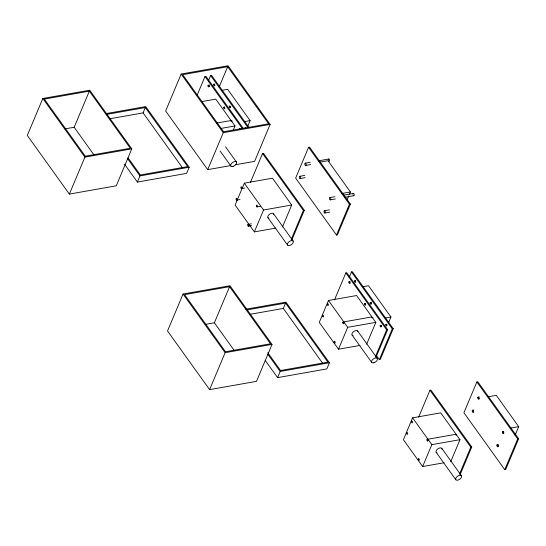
<?xml version="1.0" encoding="UTF-8"?>
<svg xmlns="http://www.w3.org/2000/svg" width="546" height="546" viewBox="0 0 546 546"><rect width="100%" height="100%" fill="white"/><g stroke="black" fill="none" stroke-linecap="round" stroke-linejoin="round"><path stroke-width="0.82" d="M42.834 98.478L27.3 135.422L69.369 194.089L116.264 185.804L131.791 148.86L89.721 90.192L42.834 98.478L84.896 157.139L69.369 194.089M64.994 128.883L74.16 127.266L89.346 91.141L130.296 148.239L85.278 156.19L44.328 99.092L89.346 91.141M109.862 118.755L143.1 112.886L145.345 107.548L187.694 166.605L140.329 174.973L128.017 157.801M235.34 164.769L254.6 161.37L270.127 124.42L228.057 65.759L181.17 74.044L165.636 110.988L207.705 169.649L230.316 165.656M124.522 164.169L137.367 182.077L139.953 175.921L189.189 167.219L145.721 106.6L106.497 113.527M197.222 94.977L204.989 76.501L205.924 76.338L243.318 128.481M208.347 80.897L210.613 75.512L211.555 75.341L248.942 127.484M219.103 87.121L227.682 66.708L268.632 123.806L223.614 131.757L182.664 74.659L227.682 66.708M189.189 167.219L186.602 173.375L137.367 182.077M207.705 169.649L223.232 132.705L270.127 124.42M233.354 129.852L234.998 125.942L215.766 99.126L201.529 101.638M247.809 126.085L250.109 120.611L227.668 89.326L222.12 90.308M183.06 294.021L167.526 330.972L209.596 389.632L256.49 381.347L272.017 344.403L229.955 285.735L183.06 294.021L225.129 352.689L209.596 389.632M282.5 226.918L291.707 205.023L272.474 178.201L244.335 183.169L235.128 205.071L254.361 231.893L275.88 228.091M250.396 182.46L262.558 153.528L263.493 153.365L304.327 210.306L291.837 240.022M205.221 324.433L214.387 322.809L229.573 286.684L270.523 343.789L225.505 351.74L184.555 294.635L229.573 286.684M254.361 231.893L263.568 209.992L291.707 205.023M308.586 147.297L295.645 178.085L336.479 235.033L337.421 234.862L350.361 204.074L309.527 147.133L308.586 147.297L349.42 204.238L336.479 235.033M291.23 239.401L303.392 210.469L304.327 210.306M250.088 314.305L283.326 308.429L285.572 303.091L327.921 362.148L280.555 370.516L267.752 352.661M347.14 199.809L348.785 195.898M349.44 194.335L350.43 191.987L327.989 160.701L320.052 162.101M265.24 360.401L277.593 377.62L280.18 371.464L329.415 362.762L285.947 302.15L245.891 309.22M366.639 344.246L375.839 322.352L356.606 295.529L328.474 300.498L319.267 322.393L338.5 349.215L360.019 345.413M334.507 299.85L345.83 272.911L346.771 272.741L387.605 329.688L375.955 357.398M349.194 277.3L351.46 271.915L352.395 271.751L393.229 328.692L380.289 359.48L379.347 359.643L376.399 355.528M329.415 362.762L326.829 368.925L277.593 377.62M338.5 349.215L347.706 327.32L375.839 322.352M388.322 323.273L390.95 317.021L368.516 285.729L362.96 286.711M375.341 356.791L386.664 329.852L387.605 329.688M379.347 359.643L392.294 328.856L393.229 328.692M450.771 461.575L459.978 439.68L440.745 412.858L412.605 417.827L403.405 439.721L422.638 466.543L444.151 462.742M418.645 417.178L429.968 390.233L430.903 390.069L471.737 447.01L460.094 474.72M422.638 466.543L431.845 444.649L459.978 439.68M476.863 381.954L463.916 412.742L504.757 469.683L505.692 469.519L518.632 438.731L477.798 381.784L476.863 381.954L517.697 438.895L504.757 469.683M459.479 474.119L470.802 447.181L471.737 447.01M515.083 435.244L518.7 426.644L496.266 395.352L488.329 396.758M106.293 114.448L145.345 107.548M216.284 123.13L230.521 120.618A0.915 0.512 80 0 1 231.156 121.499M244.553 121.594L250.109 120.611M220.761 128.46L234.998 125.942M84.896 157.139L131.791 148.86M305.262 163.179L310.285 162.292M318.659 160.811L328.712 159.036M305.658 165.431A1.147 0.635 80 0 0 305.903 163.65A1.147 0.635 80 0 0 304.818 163.834A1.147 0.635 80 0 0 305.658 165.431L310.681 164.544M299.74 176.31L304.764 175.423M241.544 188.609A0.915 0.512 80 0 0 241.742 187.182A0.915 0.512 80 0 0 240.875 187.333A0.915 0.512 80 0 0 241.544 188.609L244.826 188.029M300.136 178.569A1.147 0.635 80 0 0 300.382 176.781A1.147 0.635 80 0 0 299.297 176.972A1.147 0.635 80 0 0 300.136 178.569L305.159 177.682M236.725 200.082A0.915 0.512 80 0 0 236.923 198.648A0.915 0.512 80 0 0 236.049 198.799A0.915 0.512 80 0 0 236.725 200.082L240.008 199.502M257.03 206.886A0.915 0.512 80 0 0 257.221 205.46A0.915 0.512 80 0 0 256.354 205.61A0.915 0.512 80 0 0 257.03 206.886L260.305 206.313M341.7 193.53L350.43 191.987M329.941 197.591L334.971 196.703M343.338 195.229L353.392 193.448M330.337 199.85A1.147 0.635 80 0 0 330.589 198.061A1.147 0.635 80 0 0 329.497 198.253A1.147 0.635 80 0 0 330.337 199.85L335.36 198.962M344.574 197.338L353.788 195.707M349.42 204.238L350.361 204.074M324.42 210.729L329.443 209.841M248.027 224.399L251.31 223.819M248.341 226.201A0.915 0.512 80 0 0 248.539 224.775A0.915 0.512 80 0 0 247.672 224.925A0.915 0.512 80 0 0 248.341 226.201L251.624 225.621M324.815 212.988A1.147 0.635 80 0 0 325.061 211.2A1.147 0.635 80 0 0 323.976 211.384A1.147 0.635 80 0 0 324.815 212.988L329.839 212.101M247.345 309.848L285.572 303.091M343.229 321.99L371.362 317.021A0.915 0.512 80 0 1 371.997 317.909M385.394 317.997L390.95 317.021M225.129 352.689L272.017 344.403M427.361 439.318L455.5 434.35A0.915 0.512 80 0 1 456.135 435.237M510.763 428.044L518.7 426.644M517.697 438.895L518.632 438.731M210.613 75.512L248.007 127.648M351.46 271.915L392.294 328.856M262.558 153.528L303.392 210.469M204.989 76.501L242.376 128.644M345.83 272.911L386.664 329.852M429.968 390.233L470.802 447.181M181.17 74.044L223.232 132.705M225.566 146.847L236.363 161.903M273.526 213.711L293.154 241.086A3.44 1.863 -35.6 0 1 289.871 245.4A3.44 1.863 -35.6 0 1 288.035 242.738A3.44 1.863 -35.6 0 1 293.154 241.086M357.575 330.931L377.211 358.312M441.796 448.362L461.431 475.743A3.44 1.863 -35.6 0 1 458.142 480.057A3.44 1.863 -35.6 0 1 456.306 477.395A3.44 1.863 -35.6 0 1 461.431 475.743M244.335 183.169L263.568 209.992M328.474 300.498L347.706 327.32M412.605 417.827L431.845 444.649M220.127 151.03L230.924 166.093M267.915 217.69L287.551 245.065M352.136 335.121L371.765 362.496M436.186 452.341L455.821 479.716M143.1 112.886L182.494 167.82M283.326 308.429L322.72 363.363M127.6 158.695L139.953 175.921M267.833 354.245L280.18 371.464M74.16 127.266L93.892 154.784M214.387 322.809L234.125 350.327M245.024 128.051A0.915 0.512 80 0 1 245.748 128.023M230.671 107.528A0.915 0.512 80 0 1 230.269 106.19M214.837 85.524A0.915 0.512 80 0 1 214.837 84.009M231.456 120.454A0.915 0.512 80 0 1 231.77 120.598M232.002 120.98A0.915 0.512 80 0 1 232.091 121.335M239.373 129.109A0.915 0.512 80 0 1 240.199 129.136M224.897 108.395A0.915 0.512 80 0 1 224.686 107.057M209.391 86.698A0.915 0.512 80 0 1 208.954 85.654A0.915 0.512 80 0 1 209.418 84.958M386.834 325.3A0.915 0.512 80 0 1 386.834 324.235M371.567 303.965A0.915 0.512 80 0 1 371.089 303.071A0.915 0.512 80 0 1 371.382 302.211M355.719 281.982A0.915 0.512 80 0 1 355.432 281.074A0.915 0.512 80 0 1 355.733 280.385M372.877 317.465A0.915 0.512 80 0 1 372.938 317.745M381.395 326.624A0.915 0.512 80 0 1 381.272 325.129M365.888 304.927A0.915 0.512 80 0 1 365.554 303.405M350.239 283.108A0.915 0.512 80 0 1 349.822 282.33A0.915 0.512 80 0 1 349.972 281.483M353.085 335.531A3.44 1.863 -35.6 0 1 353.467 331.743A3.44 1.863 -35.6 0 1 357.855 331.661M479.122 398.914A1.147 0.635 80 0 1 478.705 397.713A1.147 0.635 80 0 1 479.142 396.84M473.662 412.107A1.147 0.635 80 0 1 473.184 410.845A1.147 0.635 80 0 1 473.689 409.971M503.746 433.271A1.147 0.635 80 0 1 503.385 432.193A1.147 0.635 80 0 1 503.699 431.306M498.225 446.403A1.147 0.635 80 0 1 497.863 445.27A1.147 0.635 80 0 1 498.239 444.417M437.039 452.832A3.44 1.863 -35.6 0 1 437.837 448.887A3.44 1.863 -35.6 0 1 441.987 449.181M328.262 159.719A1.147 0.635 80 0 1 329.156 159.227A1.147 0.635 80 0 1 329.463 160.968A1.147 0.635 80 0 1 328.453 160.797M352.941 194.13A1.147 0.635 80 0 1 353.835 193.639A1.147 0.635 80 0 1 354.142 195.379A1.147 0.635 80 0 1 353.132 195.215M348.614 207.296A1.147 0.635 80 0 1 348.648 208.435A1.147 0.635 80 0 1 348.082 208.831M268.932 218.202A3.44 1.863 -35.6 0 1 269.465 214.312A3.44 1.863 -35.6 0 1 273.71 214.53M229.32 106.422A0.915 0.512 80 0 0 229.948 107.76A0.915 0.512 80 0 0 230.207 106.381A0.915 0.512 80 0 0 229.32 106.422M213.67 84.596A0.915 0.512 80 0 0 214.298 85.94A0.915 0.512 80 0 0 214.558 84.562A0.915 0.512 80 0 0 213.67 84.596M223.689 107.412A0.915 0.512 80 0 0 224.317 108.756A0.915 0.512 80 0 0 224.577 107.378A0.915 0.512 80 0 0 223.689 107.412M208.04 85.592A0.915 0.512 80 0 0 208.668 86.93A0.915 0.512 80 0 0 208.927 85.551A0.915 0.512 80 0 0 208.04 85.592M233.067 166.353A3.44 1.863 -35.6 0 0 236.479 162.06A3.44 1.863 -35.6 0 0 231.388 163.582A3.44 1.863 -35.6 0 0 233.067 166.353M385.81 324.645A0.915 0.512 80 0 0 386.438 325.989A0.915 0.512 80 0 0 386.698 324.611A0.915 0.512 80 0 0 385.81 324.645M370.161 302.825A0.915 0.512 80 0 0 370.789 304.17A0.915 0.512 80 0 0 371.048 302.784A0.915 0.512 80 0 0 370.161 302.825M354.511 281.006A0.915 0.512 80 0 0 355.139 282.343A0.915 0.512 80 0 0 355.398 280.965A0.915 0.512 80 0 0 354.511 281.006M380.187 325.641A0.915 0.512 80 0 0 380.815 326.986A0.915 0.512 80 0 0 381.074 325.607A0.915 0.512 80 0 0 380.187 325.641M364.537 303.822A0.915 0.512 80 0 0 365.165 305.159A0.915 0.512 80 0 0 365.424 303.781A0.915 0.512 80 0 0 364.537 303.822M348.887 281.995A0.915 0.512 80 0 0 349.515 283.34A0.915 0.512 80 0 0 349.774 281.961A0.915 0.512 80 0 0 348.887 281.995M342.847 322.468A0.915 0.512 80 0 0 343.468 323.805A0.915 0.512 80 0 0 343.734 322.427A0.915 0.512 80 0 0 342.847 322.468M322.543 315.656A0.915 0.512 80 0 0 323.171 316.994A0.915 0.512 80 0 0 323.43 315.615A0.915 0.512 80 0 0 322.543 315.656M327.361 304.183A0.915 0.512 80 0 0 327.989 305.528A0.915 0.512 80 0 0 328.255 304.149A0.915 0.512 80 0 0 327.361 304.183M334.159 341.782A0.915 0.512 80 0 0 334.787 343.12A0.915 0.512 80 0 0 335.046 341.741A0.915 0.512 80 0 0 334.159 341.782M373.908 362.756A3.44 1.863 -35.6 0 0 377.327 358.463A3.44 1.863 -35.6 0 0 372.229 359.985A3.44 1.863 -35.6 0 0 373.908 362.756M477.791 397.59A1.147 0.635 80 0 0 478.576 399.262A1.147 0.635 80 0 0 478.903 397.543A1.147 0.635 80 0 0 477.791 397.59M472.27 410.722A1.147 0.635 80 0 0 473.054 412.401A1.147 0.635 80 0 0 473.382 410.674A1.147 0.635 80 0 0 472.27 410.722M502.47 432.002A1.147 0.635 80 0 0 503.255 433.681A1.147 0.635 80 0 0 503.583 431.954A1.147 0.635 80 0 0 502.47 432.002M496.949 445.14A1.147 0.635 80 0 0 497.734 446.819A1.147 0.635 80 0 0 498.061 445.092A1.147 0.635 80 0 0 496.949 445.14M426.979 439.789A0.915 0.512 80 0 0 427.607 441.134A0.915 0.512 80 0 0 427.866 439.755A0.915 0.512 80 0 0 426.979 439.789M406.681 432.985A0.915 0.512 80 0 0 407.309 434.323A0.915 0.512 80 0 0 407.569 432.944A0.915 0.512 80 0 0 406.681 432.985M411.5 421.512A0.915 0.512 80 0 0 412.128 422.857A0.915 0.512 80 0 0 412.387 421.478A0.915 0.512 80 0 0 411.5 421.512M418.297 459.104A0.915 0.512 80 0 0 418.925 460.449A0.915 0.512 80 0 0 419.185 459.07A0.915 0.512 80 0 0 418.297 459.104"/></g></svg>
